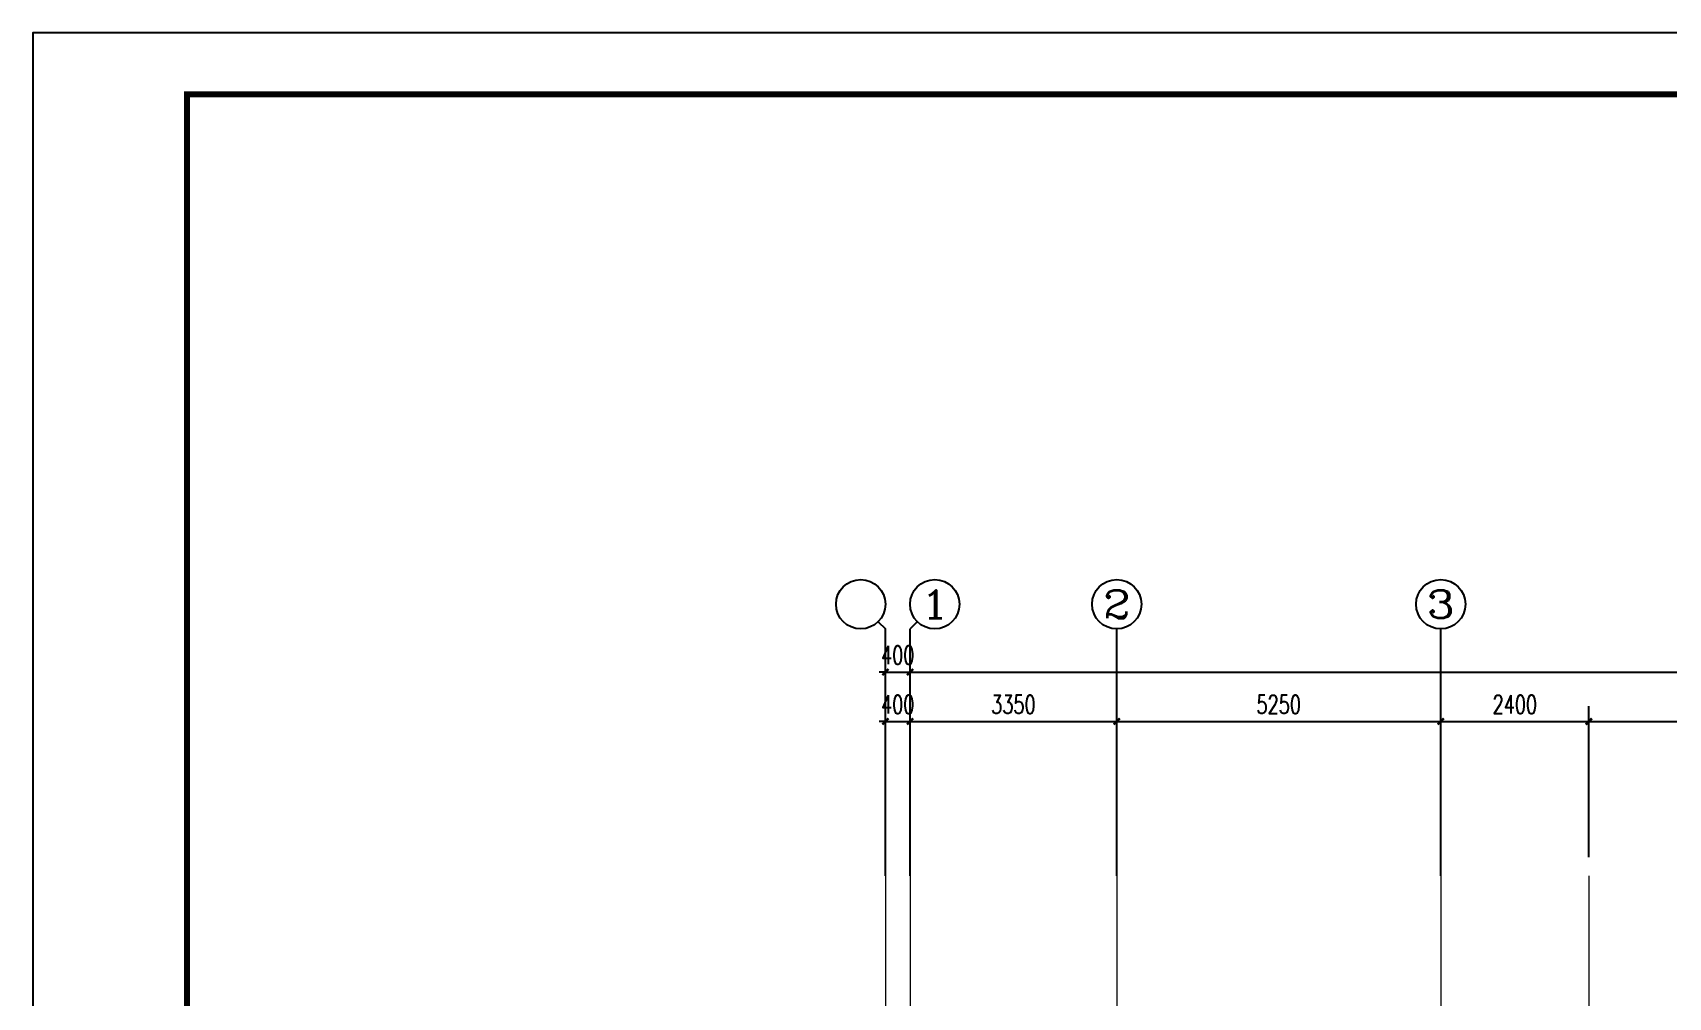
# Model space of a CAD drawing. Extents: x 1031190 to 1725648, y 733081 to 1571294.
# Drawn here: x 1098399 to 1124904, y 1078877 to 1094510 of the extents above; entities that cross this region are included whole.
import ezdxf
from ezdxf.enums import TextEntityAlignment as Align

# ---------------------------------------------------------------- set-up
doc = ezdxf.new("R2010")
doc.units = 0
doc.header["$LTSCALE"] = 1000
doc.header["$MEASUREMENT"] = 0
doc.linetypes.add('ACAD_ISO10W100', pattern=[18.5, 12, -3, 0.5, -3])
doc.linetypes.add('DOTE', pattern=[2.42, 2, -0.2, 0.02, -0.2])
for name, color, linetype in [('AXIS', 3, 'Continuous'), ('AXIS_TEXT', 4, 'Continuous'), ('C-AXIS(轴号)', 3, 'Continuous'), ('C-AXIS-T(字)', 7, 'Continuous'), ('图框', 140, 'Continuous')]:
    doc.layers.add(name, color=color, linetype=linetype)
doc.layers.add('DOTE', color=19, linetype='DOTE', lineweight=9)
doc.styles.add('_TCH_AXIS', font='COMPLEX', dxfattribs={"bigfont": 'GBCBIG'})
doc.styles.add('_TCH_DIM_T3', font='SIMPLEX', dxfattribs={"width": 0.705882, "bigfont": 'GBCBIG'})
doc.styles.add('COMPLEX', font='COMPLEX')
doc.dimstyles.new('_TCH_ARCH&&100', dxfattribs={"dimtxt": 297.5, "dimasz": 100, "dimexe": 250, "dimexo": 300, "dimgap": 126.25, "dimtad": 1, "dimdec": 0, "dimzin": 0, "dimdsep": 46, "dimtxsty": '_TCH_DIM_T3', "dimblk": 'ARCHTICK', "dimcen": 0.09, "dimclrt": 7, "dimazin": 2, "dimtfac": 1, "dimtdec": 0, "dimtix": 1, "dimtmove": 2, "dimatfit": 3, "dimfxl": 0, "dimtolj": 1, "dimtzin": 0, "dimarcsym": 0})

# ---------------------------------------------------------------- blocks, each defined once
blk = doc.blocks.new('_ArchTick')
at = {"color": 0, "linetype": 'ByBlock', "const_width": 0.4}
blk.add_lwpolyline([(-0.5, -0.5), (0.5, 0.5)], dxfattribs=at)
blk = doc.blocks.new('*D267')
at = {"layer": 'AXIS', "color": 0, "lineweight": -2}
for p, q in [((1112617, 1081148), (1112617, 1084398)), ((1184517, 1081148), (1184517, 1084398)), ((1112617, 1084148), (1184517, 1084148))]:
    blk.add_line(p, q, dxfattribs=at)
at = {"layer": 'Defpoints', "color": 0}
for p in [(1184517, 1084148), (1112617, 1080848), (1184517, 1080848)]:
    blk.add_point(p, dxfattribs=at)
at = {"layer": 'AXIS', "color": 0, "lineweight": -2, "xscale": 100, "yscale": 100, "zscale": 100, "rotation": 180}
blk.add_blockref('_ArchTick', (1112617, 1084148), dxfattribs=at)
at = {"layer": 'AXIS', "color": 0, "lineweight": -2, "xscale": 100, "yscale": 100, "zscale": 100}
blk.add_blockref('_ArchTick', (1184517, 1084148), dxfattribs=at)
at = {"layer": 'AXIS', "color": 7, "insert": (1148567, 1084423), "char_height": 297.5, "attachment_point": 5, "style": '_TCH_DIM_T3'}
blk.add_mtext('\\A1;71900', dxfattribs=at)
blk = doc.blocks.new('*D268')
at = {"layer": 'AXIS', "color": 0, "lineweight": -2}
for p, q in [((1112217, 1081148), (1112217, 1084398)), ((1112617, 1081148), (1112617, 1084398)), ((1112217, 1084148), (1112117, 1084148)), ((1112217, 1084148), (1112617, 1084148)), ((1112617, 1084148), (1112717, 1084148))]:
    blk.add_line(p, q, dxfattribs=at)
at = {"layer": 'Defpoints', "color": 0}
for p in [(1112617, 1084148), (1112217, 1080848), (1112617, 1080848)]:
    blk.add_point(p, dxfattribs=at)
at = {"layer": 'AXIS', "color": 0, "lineweight": -2, "xscale": 100, "yscale": 100, "zscale": 100}
blk.add_blockref('_ArchTick', (1112217, 1084148), dxfattribs=at)
at = {"layer": 'AXIS', "color": 0, "lineweight": -2, "xscale": 100, "yscale": 100, "zscale": 100, "rotation": 180}
blk.add_blockref('_ArchTick', (1112617, 1084148), dxfattribs=at)
at = {"layer": 'AXIS', "color": 7, "insert": (1112417, 1084423), "char_height": 297.5, "attachment_point": 5, "style": '_TCH_DIM_T3'}
blk.add_mtext('\\A1;400', dxfattribs=at)
blk = doc.blocks.new('*D269')
at = {"layer": 'AXIS', "color": 0, "lineweight": -2}
for p, q in [((1112217, 1081148), (1112217, 1083598)), ((1112617, 1081148), (1112617, 1083598)), ((1112217, 1083348), (1112117, 1083348)), ((1112217, 1083348), (1112617, 1083348)), ((1112617, 1083348), (1112717, 1083348))]:
    blk.add_line(p, q, dxfattribs=at)
at = {"layer": 'Defpoints', "color": 0}
for p in [(1112617, 1083348), (1112217, 1080848), (1112617, 1080848)]:
    blk.add_point(p, dxfattribs=at)
at = {"layer": 'AXIS', "color": 0, "lineweight": -2, "xscale": 100, "yscale": 100, "zscale": 100}
blk.add_blockref('_ArchTick', (1112217, 1083348), dxfattribs=at)
at = {"layer": 'AXIS', "color": 0, "lineweight": -2, "xscale": 100, "yscale": 100, "zscale": 100, "rotation": 180}
blk.add_blockref('_ArchTick', (1112617, 1083348), dxfattribs=at)
at = {"layer": 'AXIS', "color": 7, "insert": (1112417, 1083623), "char_height": 297.5, "attachment_point": 5, "style": '_TCH_DIM_T3'}
blk.add_mtext('\\A1;400', dxfattribs=at)
blk = doc.blocks.new('*D270')
at = {"layer": 'AXIS', "color": 0, "lineweight": -2}
for p, q in [((1112617, 1081148), (1112617, 1083598)), ((1115967, 1081148), (1115967, 1083598)), ((1112617, 1083348), (1115967, 1083348))]:
    blk.add_line(p, q, dxfattribs=at)
at = {"layer": 'Defpoints', "color": 0}
for p in [(1115967, 1083348), (1112617, 1080848), (1115967, 1080848)]:
    blk.add_point(p, dxfattribs=at)
at = {"layer": 'AXIS', "color": 0, "lineweight": -2, "xscale": 100, "yscale": 100, "zscale": 100, "rotation": 180}
blk.add_blockref('_ArchTick', (1112617, 1083348), dxfattribs=at)
at = {"layer": 'AXIS', "color": 0, "lineweight": -2, "xscale": 100, "yscale": 100, "zscale": 100}
blk.add_blockref('_ArchTick', (1115967, 1083348), dxfattribs=at)
at = {"layer": 'AXIS', "color": 7, "insert": (1114292, 1083623), "char_height": 297.5, "attachment_point": 5, "style": '_TCH_DIM_T3'}
blk.add_mtext('\\A1;3350', dxfattribs=at)
blk = doc.blocks.new('*D271')
at = {"layer": 'AXIS', "color": 0, "lineweight": -2}
for p, q in [((1115967, 1081148), (1115967, 1083598)), ((1121217, 1081148), (1121217, 1083598)), ((1115967, 1083348), (1121217, 1083348))]:
    blk.add_line(p, q, dxfattribs=at)
at = {"layer": 'Defpoints', "color": 0}
for p in [(1121217, 1083348), (1115967, 1080848), (1121217, 1080848)]:
    blk.add_point(p, dxfattribs=at)
at = {"layer": 'AXIS', "color": 0, "lineweight": -2, "xscale": 100, "yscale": 100, "zscale": 100, "rotation": 180}
blk.add_blockref('_ArchTick', (1115967, 1083348), dxfattribs=at)
at = {"layer": 'AXIS', "color": 0, "lineweight": -2, "xscale": 100, "yscale": 100, "zscale": 100}
blk.add_blockref('_ArchTick', (1121217, 1083348), dxfattribs=at)
at = {"layer": 'AXIS', "color": 7, "insert": (1118592, 1083623), "char_height": 297.5, "attachment_point": 5, "style": '_TCH_DIM_T3'}
blk.add_mtext('\\A1;5250', dxfattribs=at)
blk = doc.blocks.new('*D272')
at = {"layer": 'AXIS', "color": 0, "lineweight": -2}
for p, q in [((1121217, 1081148), (1121217, 1083598)), ((1123617, 1081148), (1123617, 1083598)), ((1121217, 1083348), (1123617, 1083348))]:
    blk.add_line(p, q, dxfattribs=at)
at = {"layer": 'Defpoints', "color": 0}
for p in [(1123617, 1083348), (1121217, 1080848), (1123617, 1080848)]:
    blk.add_point(p, dxfattribs=at)
at = {"layer": 'AXIS', "color": 0, "lineweight": -2, "xscale": 100, "yscale": 100, "zscale": 100, "rotation": 180}
blk.add_blockref('_ArchTick', (1121217, 1083348), dxfattribs=at)
at = {"layer": 'AXIS', "color": 0, "lineweight": -2, "xscale": 100, "yscale": 100, "zscale": 100}
blk.add_blockref('_ArchTick', (1123617, 1083348), dxfattribs=at)
at = {"layer": 'AXIS', "color": 7, "insert": (1122417, 1083623), "char_height": 297.5, "attachment_point": 5, "style": '_TCH_DIM_T3'}
blk.add_mtext('\\A1;2400', dxfattribs=at)
blk = doc.blocks.new('*D273')
at = {"layer": 'AXIS', "color": 0, "lineweight": -2}
for p, q in [((1123617, 1081148), (1123617, 1083598)), ((1129617, 1081148), (1129617, 1083598)), ((1123617, 1083348), (1129617, 1083348))]:
    blk.add_line(p, q, dxfattribs=at)
at = {"layer": 'Defpoints', "color": 0}
for p in [(1129617, 1083348), (1123617, 1080848), (1129617, 1080848)]:
    blk.add_point(p, dxfattribs=at)
at = {"layer": 'AXIS', "color": 0, "lineweight": -2, "xscale": 100, "yscale": 100, "zscale": 100, "rotation": 180}
blk.add_blockref('_ArchTick', (1123617, 1083348), dxfattribs=at)
at = {"layer": 'AXIS', "color": 0, "lineweight": -2, "xscale": 100, "yscale": 100, "zscale": 100}
blk.add_blockref('_ArchTick', (1129617, 1083348), dxfattribs=at)
at = {"layer": 'AXIS', "color": 7, "insert": (1126617, 1083623), "char_height": 297.5, "attachment_point": 5, "style": '_TCH_DIM_T3'}
blk.add_mtext('\\A1;6000', dxfattribs=at)
blk = doc.blocks.new('_AXISO')
blk.add_circle((0, 0), 0.5)
at = {"layer": 'AXIS_TEXT', "style": 'COMPLEX', "width": 1.041667}
blk.add_attdef('A', text='', height=0.56, dxfattribs=at).set_placement((-0.25, -0.28), (0.25, -0.28), align=Align.FIT)

msp = doc.modelspace()

# ---------------------------------------------------------------- linework, layer by layer
at = {"layer": 'C-AXIS(轴号)'}
for p, q in [((1112099.8, 1084964.9), (1112217, 1084847.8)), ((1112734.1, 1084964.9), (1112617, 1084847.8)), ((1112217, 1080847.8), (1112217, 1084847.8)), ((1112617, 1080847.8), (1112617, 1084847.8)), ((1115967, 1080847.8), (1115967, 1084847.8)), ((1121217, 1080847.8), (1121217, 1084847.8))]:
    msp.add_line(p, q, dxfattribs=at)
at = {"layer": 'DOTE', "linetype": 'ACAD_ISO10W100', "ltscale": 100}
for p, q in [((1112217, 1080847.8), (1112217, 1057147.8)), ((1112617, 1080847.8), (1112617, 1057147.8)), ((1115967, 1080847.8), (1115967, 1057147.8)), ((1121217, 1080847.8), (1121217, 1057147.8)), ((1123617, 1080847.8), (1123617, 1063047.8))]:
    msp.add_line(p, q, dxfattribs=at)
at = {"layer": '图框'}
msp.add_lwpolyline([(1098399, 1035110.3), (1203499, 1035110.3), (1203499, 1094510.3), (1098399, 1094510.3)], close=True, dxfattribs=at)
at = {"layer": '图框', "const_width": 100}
msp.add_lwpolyline([(1100899, 1036110.3), (1202499, 1036110.3), (1202499, 1093510.3), (1100899, 1093510.3)], close=True, dxfattribs=at)

# ---------------------------------------------------------------- block references
at = {"layer": 'C-AXIS(轴号)', "xscale": 800, "yscale": 800, "zscale": 800}
msp.add_blockref('_AXISO', (1111817, 1085247.8), dxfattribs=at)
at = {"layer": 'C-AXIS(轴号)'}
ref = msp.add_blockref('_AXISO', (1113017, 1085247.8), dxfattribs=dict(at, xscale=800, yscale=800, zscale=800))
ref.add_attrib('A', '1', dxfattribs={"layer": 'C-AXIS-T(字)', "height": 452.5, "style": '_TCH_AXIS', "width": 2.333333}).set_placement((1112790.7, 1085021.5), (1113243.3, 1085021.5), align=Align.FIT)
ref = msp.add_blockref('_AXISO', (1115967, 1085247.8), dxfattribs=dict(at, xscale=800, yscale=800, zscale=800))
ref.add_attrib('A', '2', dxfattribs={"layer": 'C-AXIS-T(字)', "height": 452.5, "style": '_TCH_AXIS', "width": 1.5}).set_placement((1115740.7, 1085021.5), (1116193.3, 1085021.5), align=Align.FIT)
ref = msp.add_blockref('_AXISO', (1121217, 1085247.8), dxfattribs=dict(at, xscale=800, yscale=800, zscale=800))
ref.add_attrib('A', '3', dxfattribs={"layer": 'C-AXIS-T(字)', "height": 452.5, "style": '_TCH_AXIS', "width": 1.5}).set_placement((1120990.7, 1085021.5), (1121443.3, 1085021.5), align=Align.FIT)

# ---------------------------------------------------------------- dimensions: what is measured, and where the dimension line sits
at = {"layer": 'AXIS'}
for p1, p2, distance, picture, middle in [((1112217, 1080847.8), (1112617, 1080847.8), 3300, '*D268', (1112417, 1084422.8)), ((1112617, 1080847.8), (1184517, 1080847.8), 3300, '*D267', (1148567, 1084422.8)), ((1112217, 1080847.8), (1112617, 1080847.8), 2500, '*D269', (1112417, 1083622.8)), ((1112617, 1080847.8), (1115967, 1080847.8), 2500, '*D270', (1114292, 1083622.8)), ((1115967, 1080847.8), (1121217, 1080847.8), 2500, '*D271', (1118592, 1083622.8)), ((1121217, 1080847.8), (1123617, 1080847.8), 2500, '*D272', (1122417, 1083622.8)), ((1123617, 1080847.8), (1129617, 1080847.8), 2500, '*D273', (1126617, 1083622.8))]:
    dim = msp.add_aligned_dim(p1=p1, p2=p2, distance=distance, dimstyle='_TCH_ARCH&&100', dxfattribs=at)
    dim.commit()
    dim.dimension.update_dxf_attribs({"geometry": picture, "text_midpoint": middle})

doc.saveas('drawing.dxf')
